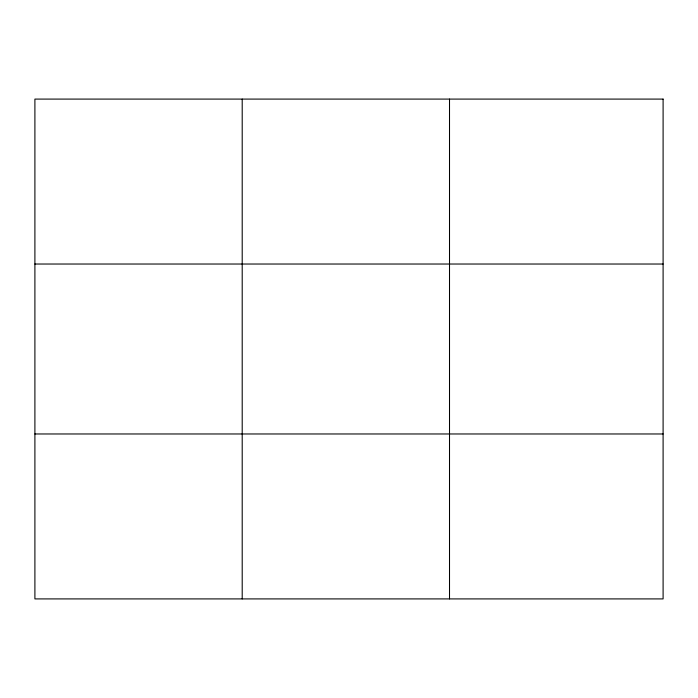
<?xml version="1.0" encoding="UTF-8"?>
<svg xmlns="http://www.w3.org/2000/svg" width="698" height="698" viewBox="0 0 698 698"><rect width="100%" height="100%" fill="white"/><g stroke="black" fill="none" stroke-linecap="round" stroke-linejoin="round"><path stroke-width="1.05" d="M242.206 598.91L242.206 99.09M449.512 598.91L449.512 99.09M34.9 264.027L663.1 264.027M34.9 433.973L663.1 433.973M663.1 99.09L663.1 598.91L34.9 598.91L34.9 99.09L663.1 99.09"/></g></svg>
